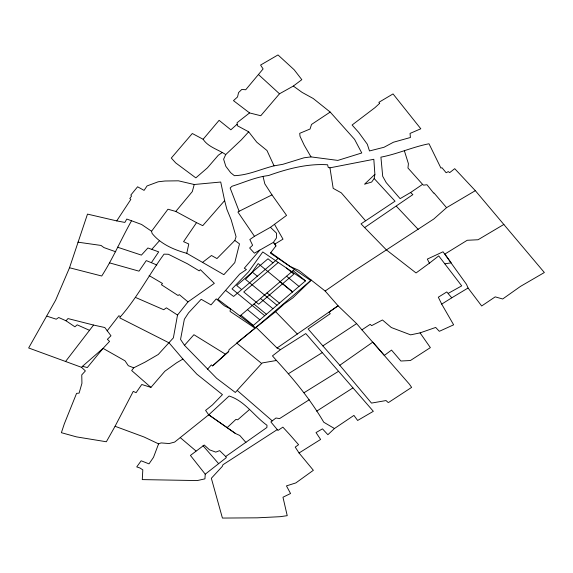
<?xml version="1.0" encoding="UTF-8"?>
<svg xmlns="http://www.w3.org/2000/svg" width="573" height="573" viewBox="0 0 573 573"><rect width="100%" height="100%" fill="white"/><g stroke="black" fill="none" stroke-linecap="round" stroke-linejoin="round"><path stroke-width="0.86" d="M270.807 252.586L290.139 266.452L298.905 270.392L325.156 291.027L338.063 305.789L356.621 323.609L361.914 329.84L370.215 324.347L371.633 325.65L382.463 319.978L391.316 327.527L410.633 334.854L420.066 332.884L435.681 327.441L439.326 331.316L453.637 324.819L441.704 304.12L438.324 297.194L446.775 291.944L451.768 297.817L468.055 288.011L466.501 284.366L443.022 251.783L427.336 259.096L429.406 263.172L416.048 272.956L386.338 249.842L361.019 223.857L395.033 201.202L374.183 178.54L374.885 174.364L373.825 159.287L329.948 167.832L328.243 167.431L327.606 164.773C307.536 163.455 287.331 168.82 268.565 175.539C255.895 176.978 244.284 182.379 232.072 186.232L230.145 188.008L239.12 211.265L237.917 212.082L254.476 236.305L270.435 227.302L286.564 215.398L271.982 194.892L264.826 183.854L263.122 176.828M293.326 86.065L302.143 92.418L313.252 98.527L330.191 112.064L354.58 139.354L361.771 152.97L337.826 160.411L310.996 156.895L304.041 157.783L282.897 164.301L274.052 165.848L266.975 150.506L256.768 142.19L248.682 131.819L237.401 125.752L237.072 122.729L249.563 112.924L260.765 115.732L279.488 93.793L293.326 86.065L301.821 79.668L294.164 69.763L277.998 54.936L260.579 65.064L263.107 68.932L245.724 89.753L241.799 89.431L238.576 92.582L237.53 96.959L233.469 100.64L249.563 112.924M205.241 474.179L204.933 478.856L197.27 480.568L142.276 479.601L142.813 469.867L139.869 467.948L136.739 466.916L141.151 460.778L148.994 463.865L153.5 457.34L158.578 443.86L161.099 442.915L169.142 443.552L174.658 442.07L209.202 414.415L229.107 396.022C244.75 400.849 254.126 416.07 266.997 425.273L266.896 427.487L225.712 456.516L219.645 450.643L215.756 452.111L209.517 449.834L204.246 445.035L190.422 455.435L205.241 474.179L226.321 457.634L225.712 456.516M182.93 359.078L169.085 342.862L119.728 317.865L120.531 316.633C137.377 297.459 149.001 274.66 164.036 254.154L168.376 254.262L187.464 263.788L199.225 270.871L200.4 269.697L214.338 283.349L188.001 301.892L177.523 315.057L173.375 337.862L158.248 354.486L145.005 362.165L133.731 367.809L131.683 370.552L150.935 387.384L164.888 371.218L176.742 362.709L182.93 359.078L196.84 374.14L222.446 394.625L212.375 404.996L205.592 410.404L208.651 414.745L235.567 433.56L239.786 435.459L245.953 442.492M224.637 200.607L226.879 209.346L231.141 219.703L236.069 236.728L234.837 240.459L239.5 243.862L234.794 262.613L223.871 274.682L186.777 253.309L188.775 243.983L183.568 241.67L196.532 222.646L202.742 225.676L224.637 200.607L220.72 182.028L194.233 184.506L178.432 180.817L164.974 181.004L158.205 181.784L147.075 185.931L144.074 190.386L137.599 186.791L130.794 195.078L131.561 196.052L129.799 198.566L130.83 199.44L116.72 220.892L87.497 214.109L69.519 267.756L55.653 300.152L28.65 347.969L81.559 367.336L85.391 370.939L81.76 374.885L81.932 383.344L79.103 393.114L76.574 393.365L64.326 423.827L61.383 432.694L76.481 436.877L106.356 441.762L115.066 426.283L133.251 391.38L136.088 392.677L141.76 384.49L150.935 387.384M207.44 369.284L211.337 364.908L212.64 365.875L228.648 351.514L229.064 349.652L255.006 328.15L230.06 311.368L230.382 308.868L224.351 305.774L216.25 298.884L211.007 304.886L201.18 299.285L188.56 312.844L184.356 319.261L180.552 339.409L184.485 345.318L216.68 378.338L235.31 392.462L261.668 363.497L262.463 362.888L276.465 360.481C294.071 379.605 310.623 399.746 323.766 422.237L334.46 428.518L353.935 415.404L357.638 420.467L373.338 411.314L305.781 333.579L280.555 349.587L272.454 355.89L276.465 360.481M194.233 184.506L192.313 191.575L175.796 211.444L167.961 209.217L151.566 231.241L152.067 233.383C160.626 244.048 173.891 249.792 186.777 253.309M69.519 267.756L101.729 276.014C113.06 258.294 121.24 239.048 131.546 220.755L141.61 224.487L151.566 231.241M248.682 131.819L241.362 139.848L225.726 154.574L223.606 159.187L225.826 166.313L230.668 172.695L234.364 175.682C248.267 175.231 260.815 169.071 274.052 165.848M109.457 262.842L139.01 271.158L146.28 260.6L151.372 262.678L158.707 251.862L147.891 247.987L141.409 255.107L117.415 247.171M374.183 178.54L371.669 182.028L364.521 184.22L374.885 174.364M65.644 361.377L93.564 325.056L104.802 327.527L110.969 335.757L107.387 339.316L109.565 341.393L103.047 348.363L87.318 367.551L82.462 366.319L81.559 367.336M254.476 236.305L249.849 239.521L252.614 245.258L249.642 248.016L254.398 253.18L273.385 242.379L275.069 243.948L275.921 245.96L270.399 253.116L310.759 280.526L255.529 327.706L217.862 299.256L239.657 274.123L246.426 269.525L244.299 268.207L259.848 250.086M107.115 330.893L118.855 315.752L120.531 316.633M225.726 154.574C218.292 149.539 208.135 147.068 203.129 139.275L219.094 120.33L230.862 129.813L237.007 124.312M46.907 316.16L56.247 319.204L58.69 317.499L66.031 320.801L67.965 318.567L93.564 325.056M151.974 249.14L159.416 240.782M184.485 345.318L193.918 334.718L225.547 354.264L228.648 351.514M234.837 240.459L216.966 258.573L211.473 255.501L202.348 262.549M334.46 428.518L327.885 434.714L322.477 428.855L316.024 432.579L320.615 439.448L299.049 452.992L295.231 447.105L298.583 444.691L289.329 434.148L282.876 427.15L277.969 430.438L270.857 421.914L275.957 418.011L279.595 418.584L309.212 399.761M311.282 280.075L292.875 297.853L284.129 304.034L275.613 311.691L236.692 343.005L261.668 363.497M227.116 427.666L235.897 419.422L237.716 419.794L249.391 409.609M212.64 365.875L225.547 354.264M468.055 288.011L481.671 305.982L495.201 296.864L502.686 298.991L520.513 286.378L544.35 272.519L475.332 190.673L446.56 207.662L433.797 219.001L353.491 271.38L325.156 291.027M82.462 366.319L103.047 348.363L125.043 360.832L128.302 365.703L133.731 367.809M278.177 258.394L233.619 296.456L225.569 290.375M278.277 262.477L243.754 291.972L258.667 304.213L293.877 274.13L286.421 268.014M240.008 315.981L294.472 269.46M429.406 263.172L438.725 255.902L461.716 285.87L448.373 293.283M364.593 227.617L412.861 194.619L410.597 192.514L400.112 198.638L386.209 182.601L382.707 176.312L380.916 157.152C397.368 154.051 412.603 146.967 429.005 143.766L440.924 168.068L441.976 167.71L446.145 172.745L448.301 171.606L449.669 172.631L454.718 168.677L475.332 190.673M256.067 327.319L277.067 348.019L338.063 305.789L329.146 312.127L330.213 313.725L308.116 328.988L339.789 365.273L372.808 342.131L384.368 355.382L391.531 350.096L400.892 361.019L410.404 360.524L430.366 347.618L420.066 332.884M222.116 152.611L218.334 155.204L207.397 167.875L195.837 177.874L175.71 162.904L171.298 158.055L192.299 133.502L203.129 139.275M410.597 192.514L422.573 184.356L423.54 185.151L426.971 184.735L433.74 193.216L434.012 192.972L446.56 207.662M330.191 112.064L311.526 124.448L310.065 129.011L299.7 133.337L300.023 136.302L304.191 145.17L310.996 156.895M322.821 345.927L356.621 323.609M277.103 429.707L222.969 464.732L222.324 466.379L211.344 478.276L222.424 518.064L257.198 517.827L280.133 516.696L287.223 515.671L282.969 497.228L290.554 493.518L286.45 485.897L295.847 482.917L313.359 470.304L299.049 452.992M316.697 411.149L352.911 387.914M441.704 304.12L451.768 297.817M288.305 373.789L322.341 352.574M304.041 392.727L338.421 371.376M275.069 243.948L282.998 239.142L274.474 224.279M503.911 224.408L478.047 239.75L467.217 240.28L444.906 254.04L451.152 262.821L444.877 263.831M239.12 211.265L271.982 194.892M77.928 242.171L101.027 245.445L103.935 247.579L115.746 251.783M116.72 220.892L124.85 222.424L126.805 219.065L131.546 220.755M115.066 426.283L143.966 436.963L158.578 443.86M151.372 262.678L156.83 265.005M135.694 297.516L163.728 309.735L166.406 307.83L177.523 315.057M89.546 330.349L77.183 324.827L74.913 326.818L66.031 320.801M277.067 348.019L280.555 349.587M175.796 211.444L196.532 222.646M149.123 275.577L162.488 283.463L161.421 284.731L178.038 295.496L179.285 294.629L188.001 301.892M305.43 280.913L262.771 251.948L248.575 271.817L232.036 288.885L264.697 315.709M208.651 414.745L235.567 433.56M293.082 270.642L305.509 280.849L253.352 325.4L240.932 315.193M272.963 262.849L267.992 258.774L236.699 285.504L241.67 289.587M286.564 276.207L298.991 286.414M292.624 291.858L258.187 263.573L250.917 273.736L245.48 279.352L276.974 305.223M280.047 281.78L292.474 291.986M252.342 272.139L257.313 276.222M267.011 292.918L279.431 303.124M260.486 298.49L272.913 308.689M253.968 304.055L266.395 314.262M247.45 309.628L259.877 319.827M180.28 437.636L195.973 450.965M237.401 390.607L272.297 420.883M258.667 74.734L279.488 93.793M270.435 227.302L276.58 233.232L276.401 238.031L273.385 242.379L275.921 245.96M275.613 311.691L297.387 334.073M396.373 206.259L418.197 229.386M422.573 184.356L407.955 167.996L408.42 163.72L404.402 150.849M361.914 329.84L409.351 384.125L411.629 387.384L388.759 402.353L388.136 402.49L386.037 400.556L371.483 403.091L339.789 365.273M203 445.679L218.607 463.643M365.545 220.77L341.286 192.829L333.178 188.345L329.948 167.832M379.655 103.341L374.95 107.66L352.101 125.014L358.748 132.47L367.307 144.21L369.485 150.95L384.003 147.275L393.45 142.226L410.433 137.491L410.032 133.423L420.804 128.775L393.035 93.915L378.868 102.331L379.655 103.341"/></g></svg>
